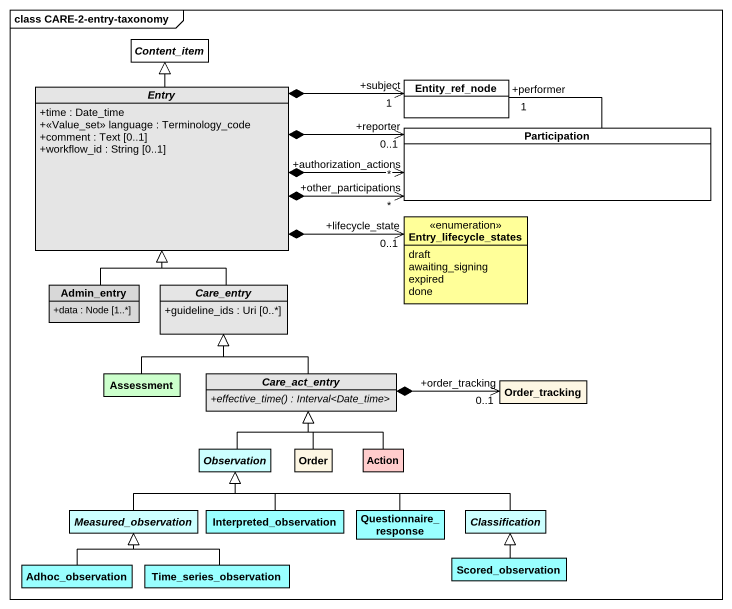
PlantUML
@startuml
mainframe class CARE-2-entry-taxonomy
hide circle
hide empty members
skinparam classAttributeIconSize 0
abstract class Content_item #FFFFFF
abstract class Entry #E5E5E5 {
  +time : Date_time
  +<<Value_set>> language : Terminology_code
  +comment : Text [0..1]
  +workflow_id : String [0..1]
}
class Entity_ref_node #FFFFFF
class Participation #FFFFFF
enum Entry_lifecycle_states #FFFF99 {
  draft
  awaiting_signing
  expired
  done
}
class Admin_entry #D8D8D8 {
  +data : Node [1..*]
}
abstract class Care_entry #E5E5E5 {
  +guideline_ids : Uri [0..*]
}
class Assessment #CCFFCC
abstract class Care_act_entry #E5E5E5 {
  {abstract} +effective_time() : Interval<Date_time>
}
class Order_tracking
abstract class Observation #CCFFFF
class Order
class "Action" as Action_ #FFCCCC
abstract class Measured_observation #CCFFFF
class Interpreted_observation #99FFFF
class Questionnaire_response #99FFFF
abstract class Classification #CCFFFF
class Adhoc_observation #99FFFF
class Time_series_observation #99FFFF
class Scored_observation #99FFFF
Entry -up-|> Content_item
Entry *-right-> "+subject\n1" Entity_ref_node
Entry *-right-> "+reporter\n0..1" Participation
Entry *-right-> "+authorization_actions\n*" Participation
Participation "+other_participations\n*" <-left-* Entry
Participation -up- "+performer\n1" Entity_ref_node
Entry_lifecycle_states "+lifecycle_state\n0..1" <-left-* Entry
Admin_entry -up-|> Entry
Care_entry -up-|> Entry
Assessment -up-|> Care_entry
Care_act_entry -up-|> Care_entry
Care_act_entry *-right-> "+order_tracking\n0..1" Order_tracking
Observation -up-|> Care_act_entry
Order -up-|> Care_act_entry
Action_ -up-|> Care_act_entry
Measured_observation -up-|> Observation
Interpreted_observation -up-|> Observation
Questionnaire_response -left-|> Observation
Classification -left-|> Observation
Adhoc_observation -up-|> Measured_observation
Time_series_observation -up-|> Measured_observation
Scored_observation -up-|> Classification
@enduml
